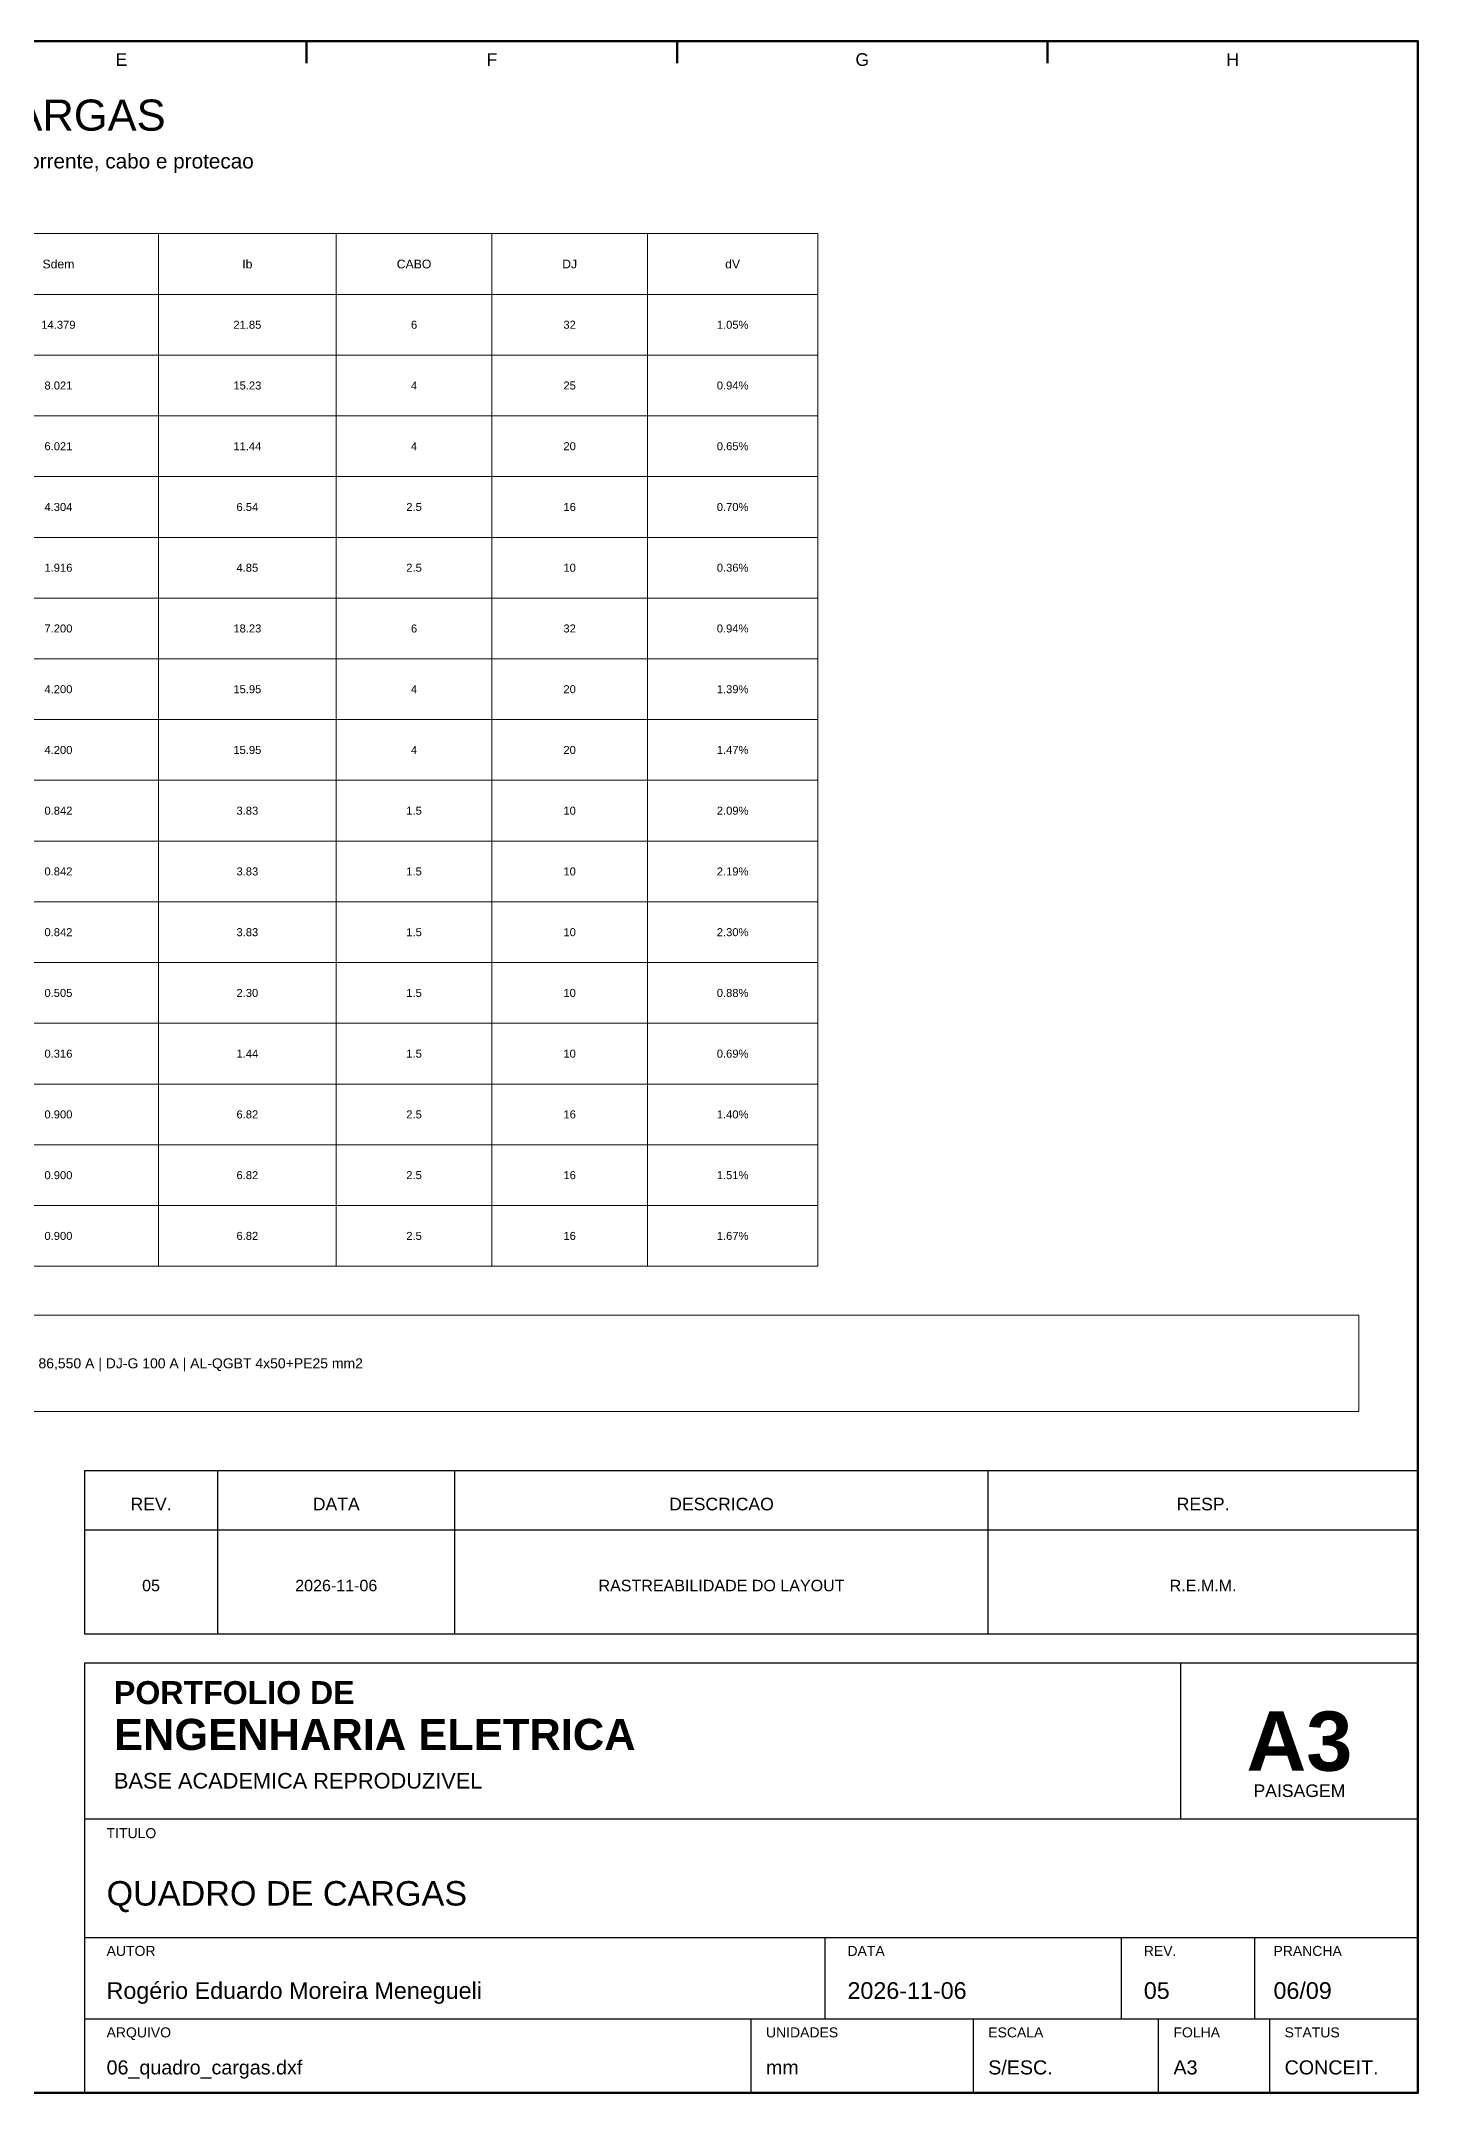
# Model space of a CAD drawing. Header units: millimetres. Extents: x 10 to 410, y 10 to 287.
# Drawn here: x 224.2 to 410, y 10 to 287 of the extents above; entities that cross this region are included whole.
import ezdxf
from ezdxf.enums import TextEntityAlignment as Align

# ---------------------------------------------------------------- set-up
doc = ezdxf.new("R2010")
doc.units = ezdxf.units.MM
for name, color, linetype, lineweight in [('00_MOLDURA', 7, 'CONTINUOUS', 50), ('01_CARIMBO', 7, 'CONTINUOUS', 25), ('02_TEXTO', 7, 'CONTINUOUS', 18), ('12_LEGENDA', 7, 'CONTINUOUS', 18), ('13_NOTAS', 7, 'CONTINUOUS', 18)]:
    doc.layers.add(name, color=color, linetype=linetype, lineweight=lineweight)
doc.styles.add('PORTFOLIO_TEXTO', font='arial.ttf')
doc.styles.add('PORTFOLIO_TITULO', font='arialbd.ttf', dxfattribs={"width": 0.92})

# ---------------------------------------------------------------- blocks, each defined once
blk = doc.blocks.new('CARIMBO_A3')
at = {"layer": '01_CARIMBO'}
for p, q in [((148, 37), (148, 58)), ((0, 37), (180, 37)), ((0, 21), (180, 21)), ((100, 10), (100, 21)), ((140, 10), (140, 21)), ((158, 10), (158, 21)), ((0, 10), (180, 10)), ((90, 0), (90, 10)), ((120, 0), (120, 10)), ((145, 0), (145, 10)), ((160, 0), (160, 10))]:
    blk.add_line(p, q, dxfattribs=at)
blk.add_lwpolyline([(0, 0), (180, 0), (180, 58), (0, 58)], close=True, dxfattribs=at)
at = {"layer": '01_CARIMBO', "style": 'PORTFOLIO_TEXTO'}
for s, p in [('TITULO', (3, 34.4)), ('AUTOR', (3, 18.5)), ('DATA', (103, 18.5)), ('REV.', (143, 18.5)), ('PRANCHA', (160.5, 18.5)), ('ARQUIVO', (3, 7.5)), ('UNIDADES', (92, 7.5)), ('ESCALA', (122, 7.5)), ('FOLHA', (147, 7.5)), ('STATUS', (162, 7.5))]:
    blk.add_text(s, height=1.35, dxfattribs=at).set_placement(p)
at = {"layer": '02_TEXTO'}
for s, height, style, p in [('PORTFOLIO DE', 3.1, 'PORTFOLIO_TITULO', (4, 52.5)), ('ENGENHARIA ELETRICA', 4.2, 'PORTFOLIO_TITULO', (4, 46.3)), ('BASE ACADEMICA REPRODUZIVEL', 2.1, 'PORTFOLIO_TEXTO', (4, 41.1))]:
    blk.add_text(s, height=height, dxfattribs=dict(at, style=style)).set_placement(p)
for s, height, style, p in [('A3', 8, 'PORTFOLIO_TITULO', (164, 47.5)), ('PAISAGEM', 1.7, 'PORTFOLIO_TEXTO', (164, 40.8))]:
    blk.add_text(s, height=height, dxfattribs=dict(at, style=style)).set_placement(p, align=Align.MIDDLE_CENTER)
at = {"layer": '02_TEXTO', "style": 'PORTFOLIO_TEXTO'}
for tag, p, height in [('TITULO', (3, 25.3), 3.3), ('AUTOR', (3, 12.7), 2.25), ('DATA', (103, 12.7), 2.25), ('REVISAO', (143, 12.7), 2.25), ('PRANCHA', (160.5, 12.7), 2.25), ('ARQUIVO', (3, 2.5), 1.9), ('UNIDADES', (92, 2.5), 1.9), ('ESCALA', (122, 2.5), 1.9), ('FOLHA', (147, 2.5), 1.9), ('STATUS', (162, 2.5), 1.9)]:
    blk.add_attdef(tag, p, '', height=height, dxfattribs=at)

msp = doc.modelspace()

# ---------------------------------------------------------------- linework, layer by layer
at = {"layer": '00_MOLDURA'}
for p, q in [((260, 287), (260, 284)), ((310, 287), (310, 284)), ((360, 287), (360, 284))]:
    msp.add_line(p, q, dxfattribs=at)
msp.add_lwpolyline([(10, 10), (410, 10), (410, 287), (10, 287)], close=True, dxfattribs=at)
at = {"layer": '01_CARIMBO'}
for p, q in [((248, 72), (248, 94)), ((280, 72), (280, 94)), ((352, 72), (352, 94)), ((230, 86), (410, 86))]:
    msp.add_line(p, q, dxfattribs=at)
msp.add_lwpolyline([(230, 72), (410, 72), (410, 94), (230, 94)], close=True, dxfattribs=at)
at = {"layer": '12_LEGENDA'}
for p, q in [((240, 121.6), (240, 261)), ((264, 121.6), (264, 261)), ((285, 121.6), (285, 261)), ((306, 121.6), (306, 261)), ((18, 252.8), (329, 252.8)), ((18, 244.6), (329, 244.6)), ((18, 236.4), (329, 236.4)), ((18, 228.2), (329, 228.2)), ((18, 220), (329, 220)), ((18, 211.8), (329, 211.8)), ((18, 203.6), (329, 203.6)), ((18, 195.4), (329, 195.4)), ((18, 187.2), (329, 187.2)), ((18, 179), (329, 179)), ((18, 170.8), (329, 170.8)), ((18, 162.6), (329, 162.6)), ((18, 154.4), (329, 154.4)), ((18, 146.2), (329, 146.2)), ((18, 138), (329, 138)), ((18, 129.8), (329, 129.8))]:
    msp.add_line(p, q, dxfattribs=at)
msp.add_lwpolyline([(18, 121.6), (329, 121.6), (329, 261), (18, 261)], close=True, dxfattribs=at)
at = {"layer": '13_NOTAS'}
msp.add_lwpolyline([(18, 102), (402, 102), (402, 115), (18, 115)], close=True, dxfattribs=at)

# ---------------------------------------------------------------- block references
at = {"layer": '01_CARIMBO'}
msp.add_blockref('CARIMBO_A3', (230, 10), dxfattribs=at).add_auto_attribs({'TITULO': 'QUADRO DE CARGAS', 'AUTOR': 'Rogério Eduardo Moreira Menegueli', 'DATA': '2026-11-06', 'REVISAO': '05', 'PRANCHA': '06/09', 'ARQUIVO': '06_quadro_cargas.dxf', 'UNIDADES': 'mm', 'ESCALA': 'S/ESC.', 'FOLHA': 'A3', 'STATUS': 'CONCEIT.'})

# ---------------------------------------------------------------- texts
at = {"layer": '00_MOLDURA', "style": 'PORTFOLIO_TEXTO'}
for s, p in [('E', (235, 284.5)), ('F', (285, 284.5)), ('G', (335, 284.5)), ('H', (385, 284.5))]:
    msp.add_text(s, height=1.7, dxfattribs=at).set_placement(p, align=Align.MIDDLE_CENTER)
at = {"layer": '01_CARIMBO', "style": 'PORTFOLIO_TEXTO'}
for s, p in [('REV.', (239, 89.5)), ('DATA', (264, 89.5)), ('DESCRICAO', (316, 89.5)), ('RESP.', (381, 89.5))]:
    msp.add_text(s, height=1.7, dxfattribs=at).set_placement(p, align=Align.MIDDLE_CENTER)
at = {"layer": '02_TEXTO', "style": 'PORTFOLIO_TEXTO'}
for s, height, p in [('QUADRO DE CARGAS', 4.2, (210, 277)), ('16 circuitos - potencia instalada, demanda, corrente, cabo e protecao', 2, (210, 270.8)), ('05', 1.55, (239, 78.5)), ('2026-11-06', 1.55, (264, 78.5)), ('RASTREABILIDADE DO LAYOUT', 1.55, (316, 78.5)), ('R.E.M.M.', 1.55, (381, 78.5))]:
    msp.add_text(s, height=height, dxfattribs=at).set_placement(p, align=Align.MIDDLE_CENTER)
at = {"layer": '12_LEGENDA', "style": 'PORTFOLIO_TEXTO'}
for s, height, p in [('Sdem', 1.18, (226.5, 256.9)), ('Ib', 1.18, (252, 256.9)), ('CABO', 1.18, (274.5, 256.9)), ('DJ', 1.18, (295.5, 256.9)), ('dV', 1.18, (317.5, 256.9)), ('14.379', 1.08, (226.5, 248.7)), ('21.85', 1.08, (252, 248.7)), ('6', 1.08, (274.5, 248.7)), ('32', 1.08, (295.5, 248.7)), ('1.05%', 1.08, (317.5, 248.7)), ('8.021', 1.08, (226.5, 240.5)), ('15.23', 1.08, (252, 240.5)), ('4', 1.08, (274.5, 240.5)), ('25', 1.08, (295.5, 240.5)), ('0.94%', 1.08, (317.5, 240.5)), ('6.021', 1.08, (226.5, 232.3)), ('11.44', 1.08, (252, 232.3)), ('4', 1.08, (274.5, 232.3)), ('20', 1.08, (295.5, 232.3)), ('0.65%', 1.08, (317.5, 232.3)), ('4.304', 1.08, (226.5, 224.1)), ('6.54', 1.08, (252, 224.1)), ('2.5', 1.08, (274.5, 224.1)), ('16', 1.08, (295.5, 224.1)), ('0.70%', 1.08, (317.5, 224.1)), ('1.916', 1.08, (226.5, 215.9)), ('4.85', 1.08, (252, 215.9)), ('2.5', 1.08, (274.5, 215.9)), ('10', 1.08, (295.5, 215.9)), ('0.36%', 1.08, (317.5, 215.9)), ('7.200', 1.08, (226.5, 207.7)), ('18.23', 1.08, (252, 207.7)), ('6', 1.08, (274.5, 207.7)), ('32', 1.08, (295.5, 207.7)), ('0.94%', 1.08, (317.5, 207.7)), ('4.200', 1.08, (226.5, 199.5)), ('15.95', 1.08, (252, 199.5)), ('4', 1.08, (274.5, 199.5)), ('20', 1.08, (295.5, 199.5)), ('1.39%', 1.08, (317.5, 199.5)), ('4.200', 1.08, (226.5, 191.3)), ('15.95', 1.08, (252, 191.3)), ('4', 1.08, (274.5, 191.3)), ('20', 1.08, (295.5, 191.3)), ('1.47%', 1.08, (317.5, 191.3)), ('0.842', 1.08, (226.5, 183.1)), ('3.83', 1.08, (252, 183.1)), ('1.5', 1.08, (274.5, 183.1)), ('10', 1.08, (295.5, 183.1)), ('2.09%', 1.08, (317.5, 183.1)), ('0.842', 1.08, (226.5, 174.9)), ('3.83', 1.08, (252, 174.9)), ('1.5', 1.08, (274.5, 174.9)), ('10', 1.08, (295.5, 174.9)), ('2.19%', 1.08, (317.5, 174.9)), ('0.842', 1.08, (226.5, 166.7)), ('3.83', 1.08, (252, 166.7)), ('1.5', 1.08, (274.5, 166.7)), ('10', 1.08, (295.5, 166.7)), ('2.30%', 1.08, (317.5, 166.7)), ('0.505', 1.08, (226.5, 158.5)), ('2.30', 1.08, (252, 158.5)), ('1.5', 1.08, (274.5, 158.5)), ('10', 1.08, (295.5, 158.5)), ('0.88%', 1.08, (317.5, 158.5)), ('0.316', 1.08, (226.5, 150.3)), ('1.44', 1.08, (252, 150.3)), ('1.5', 1.08, (274.5, 150.3)), ('10', 1.08, (295.5, 150.3)), ('0.69%', 1.08, (317.5, 150.3)), ('0.900', 1.08, (226.5, 142.1)), ('6.82', 1.08, (252, 142.1)), ('2.5', 1.08, (274.5, 142.1)), ('16', 1.08, (295.5, 142.1)), ('1.40%', 1.08, (317.5, 142.1)), ('0.900', 1.08, (226.5, 133.9)), ('6.82', 1.08, (252, 133.9)), ('2.5', 1.08, (274.5, 133.9)), ('16', 1.08, (295.5, 133.9)), ('1.51%', 1.08, (317.5, 133.9)), ('0.900', 1.08, (226.5, 125.7)), ('6.82', 1.08, (252, 125.7)), ('2.5', 1.08, (274.5, 125.7)), ('16', 1.08, (295.5, 125.7)), ('1.67%', 1.08, (317.5, 125.7))]:
    msp.add_text(s, height=height, dxfattribs=at).set_placement(p, align=Align.MIDDLE_CENTER)
at = {"layer": '13_NOTAS', "style": 'PORTFOLIO_TEXTO'}
msp.add_text('TOTAL INSTALADO 80,277 kVA | TOTAL DEMANDADO 56,289 kVA | I MAX. FASE 86,550 A | DJ-G 100 A | AL-QGBT 4x50+PE25 mm2', height=1.35, dxfattribs=at).set_placement((210, 108.5), align=Align.MIDDLE_CENTER)

doc.saveas('drawing.dxf')
